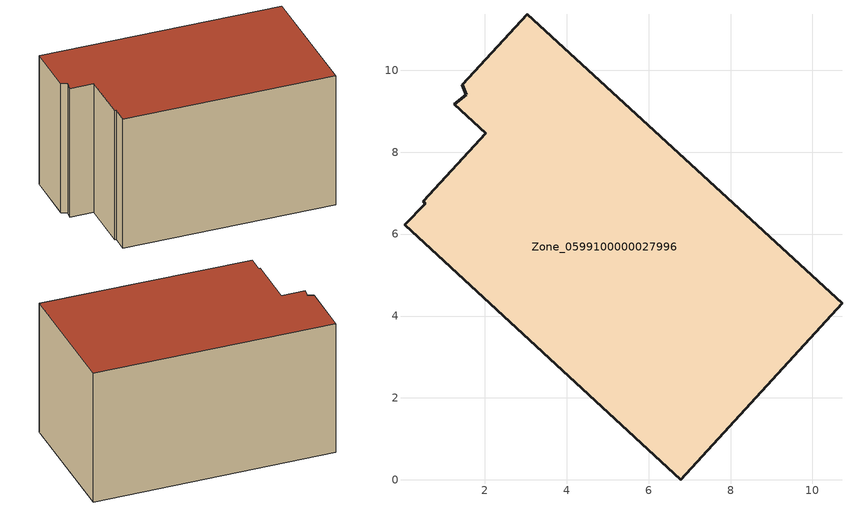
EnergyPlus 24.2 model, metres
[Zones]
Zone_0599100000027996
 floor ground (C_G): 2.02,8.46 1.25,9.17 1.55,9.4 1.44,9.64 3.03,11.37 10.72,4.31 6.78,0 0.04,6.22 0.55,6.74 0.49,6.8 z0
 wall outside (C_F): 10.72,4.31 3.03,11.37 1.44,9.64 1.55,9.4 1.25,9.17 2.02,8.46 0.49,6.8 0.55,6.74 0.04,6.22 6.78,0 10.72,4.31 z0:6.03
 roof outside (C_R): 0.49,6.8 0.55,6.74 0.04,6.22 6.78,0 10.72,4.31 3.03,11.37 1.44,9.64 1.55,9.4 1.25,9.17 2.02,8.46 z6.03
[BUILDING]
Pand.0599100000027996: North Axis=0; Terrain=City; Loads Convergence Tolerance Value=0.04; Temperature Convergence Tolerance Value=0.4; Solar Distribution=FullExterior; Maximum Number of Warmup Days=25; Minimum Number of Warmup Days=1
[Site:Location]
Rotterdam.The.Hague.AP_ZH_NLD Design_Conditions: Latitude=51.96; Longitude=4.45; Time Zone=1; Elevation=-4.5
[SITE:GROUNDTEMPERATURE:BUILDINGSURFACE]
18, 18, 18, 18, 18, 18, 18, 18, 18, 18, 18, 18
[MATERIAL] Thermal Absorptance=0.9; Solar Absorptance=0.7; Visible Absorptance=0.7
Name | Roughness | Thickness | Conductivity | Density | Specific Heat
G.TC.1975-1991 | MediumSmooth | 0.15 | 0.288461 | 540 | 1210
F.TC.1975-1991 | Rough | 0.3 | 0.230769 | 1920 | 840
R.TC.1975-1991 | MediumRough | 0.2 | 0.153846 | 1500 | 1000
[CONSTRUCTION]
C_G: G.TC.1975-1991
C_F: F.TC.1975-1991
C_R: R.TC.1975-1991
[ZONE]
Zone_0599100000027996: Type=1; Multiplier=1; Ceiling Height=Autocalculate; Volume=Autocalculate; Floor Area=autocalculate; Part of Total Floor Area=Yes
[ZONEINFILTRATION:DESIGNFLOWRATE]
Infil_Zone_0599100000027996: Zone or ZoneList or Space or SpaceList=Zone_0599100000027996; Schedule=AlwaysOn; Design Flow Rate Calculation Method=Flow/Area; Flow Rate per Floor Area=0.003; Constant Term Coefficient=1; Temperature Term Coefficient=0; Velocity Term Coefficient=0; Velocity Squared Term Coefficient=0
[HVACTEMPLATE:ZONE:IDEALLOADSAIRSYSTEM]
Zone_0599100000027996: Maximum Heating Supply Air Temperature=50; Minimum Cooling Supply Air Temperature=13; Maximum Heating Supply Air Humidity Ratio=0.0156; Minimum Cooling Supply Air Humidity Ratio=0.0077; Heating Limit=NoLimit; Cooling Limit=NoLimit; Dehumidification Control Type=ConstantSensibleHeatRatio; Cooling Sensible Heat Ratio=0.7; Dehumidification Setpoint=60; Humidification Control Type=None; Humidification Setpoint=30; Outdoor Air Method=None; Outdoor Air Flow Rate per Person=0.00944; Outdoor Air Flow Rate per Zone Floor Area=0; Outdoor Air Flow Rate per Zone=0; Demand Controlled Ventilation Type=None; Outdoor Air Economizer Type=NoEconomizer; Heat Recovery Type=None; Sensible Heat Recovery Effectiveness=0.7; Latent Heat Recovery Effectiveness=0.65
[ZONECONTROL:THERMOSTAT]
ThermostatControl_Zone_0599100000027996: Zone or ZoneList=Zone_0599100000027996; Control Type Schedule=DualSetpointControlType; Control 1=Thermostat_Zone_0599100000027996; Temperature Difference Between Cutout And Setpoint=0
[THERMOSTATSETPOINT:DUALSETPOINT]
Thermostat_Zone_0599100000027996: Heating Setpoint Temperature Schedule=HeatingSetpoint_Zone_0599100000027996; Cooling Setpoint Temperature Schedule=CoolingSetpoint_Zone_0599100000027996
[SCHEDULE:COMPACT]
HeatingSetpoint_Zone_0599100000027996: Through: 12/31, For: AllDays, Until: 24:00, 21
CoolingSetpoint_Zone_0599100000027996: Through: 12/31, For: AllDays, Until: 24:00, 24
DualSetpointControlType: Through: 12/31, For: AllDays, Until: 24:00, 4
AlwaysOn: Through: 12/31, For: AllDays, Until: 24:00, 1
